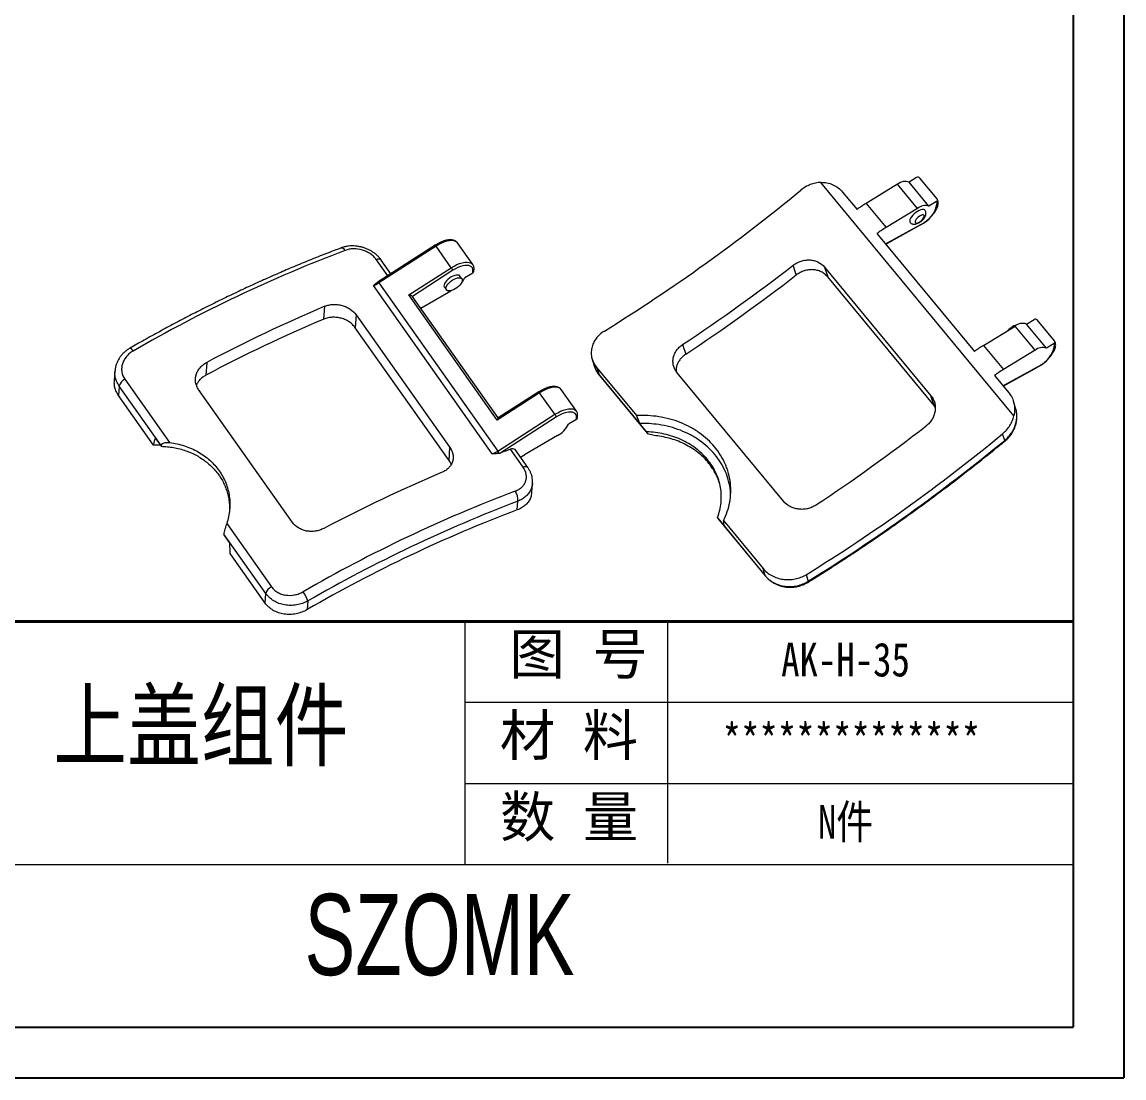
# Model space of a CAD drawing. Header units: inches. Extents: x 1430 to 4816, y 541 to 1061.
# Drawn here: x 3779.6 to 3880.5, y 573 to 669.6 of the extents above; entities that cross this region are included whole.
import ezdxf

# ---------------------------------------------------------------- set-up
doc = ezdxf.new("R2010")
doc.units = ezdxf.units.IN
doc.layers.add('文字', color=81, linetype='Continuous')
doc.layers.add('粗实线', color=7, linetype='Continuous', lineweight=30)
doc.layers.add('细实线', color=3, linetype='Continuous', lineweight=9)
doc.styles.get("Standard").update_dxf_attribs({"font": 'txt', "bigfont": 'gbcbig.shx'})
doc.styles.add('宋体', font='', dxfattribs={"width": 0.8, "height": 3.5})
doc.styles.add('长仿宋', font='', dxfattribs={"width": 0.7, "height": 4})
doc.styles.get('宋体').set_extended_font_data('SimSun')
doc.styles.get('长仿宋').set_extended_font_data('SimSun')

msp = doc.modelspace()

# ---------------------------------------------------------------- linework, layer by layer
for p, q in [((3880.529, 767.996), (3880.529, 572.957)), ((3875.885, 763.353), (3875.885, 577.601)), ((3611.825, 577.601), (3875.885, 577.601)), ((3604.687, 572.957), (3880.529, 572.957))]:
    msp.add_line(p, q)
at = {"color": 7, "linetype": 'Continuous', "lineweight": 15}
for p, q in [((3861.538, 655.387), (3860.844, 654.966)), ((3863.417, 653.433), (3861.834, 655.345)), ((3870.444, 633.576), (3852.751, 654.945)), ((3854.761, 654.059), (3856.081, 652.465)), ((3859.801, 654.768), (3856.914, 653.018)), ((3861.628, 652.562), (3859.801, 654.768)), ((3862.67, 652.759), (3860.844, 654.966)), ((3856.914, 653.018), (3858.74, 650.812)), ((3863.365, 653.18), (3862.67, 652.759)), ((3863.41, 653.04), (3863.365, 653.18)), ((3863.488, 653.251), (3863.448, 653.376)), ((3861.628, 652.562), (3858.74, 650.812)), ((3858.705, 649.296), (3861.841, 651.02)), ((3860.914, 651.337), (3860.943, 651.282)), ((3857.907, 650.259), (3866.839, 639.472)), ((3817.448, 649.197), (3812.222, 645.837)), ((3817.522, 649.111), (3812.296, 645.751)), ((3818.919, 647.135), (3817.522, 649.111)), ((3820.89, 647.421), (3819.493, 649.397)), ((3813.386, 646.585), (3812.509, 647.826)), ((3815.032, 644.636), (3818.919, 647.135)), ((3820.99, 646.821), (3821.001, 646.989)), ((3850.515, 646.466), (3850.233, 647.355)), ((3853.109, 647.186), (3862.852, 635.418)), ((3853.109, 647.186), (3853.392, 646.294)), ((3819.895, 646.113), (3819.716, 646.367)), ((3820.16, 646.241), (3820.887, 646.666)), ((3820.887, 646.666), (3820.899, 646.851)), ((3863.135, 634.526), (3853.392, 646.294)), ((3822.676, 630.094), (3811.789, 645.494)), ((3812.222, 645.837), (3812.171, 645.805)), ((3812.296, 645.751), (3823.183, 630.351)), ((3816.14, 643.428), (3818.869, 645.023)), ((3818.287, 645.357), (3818.466, 645.103)), ((3823.125, 633.188), (3815.032, 644.636)), ((3823.22, 633.383), (3815.35, 644.516)), ((3807.254, 642.424), (3807.332, 643.598)), ((3810.201, 642.815), (3810.123, 641.637)), ((3810.201, 642.815), (3818.796, 630.658)), ((3871.602, 641.972), (3872.296, 642.393)), ((3873.428, 639.766), (3871.602, 641.972)), ((3874.175, 640.439), (3872.592, 642.352)), ((3818.718, 629.48), (3810.123, 641.637)), ((3867.672, 640.025), (3870.559, 641.775)), ((3872.386, 639.569), (3870.559, 641.775)), ((3840.108, 640.1), (3840.39, 639.211)), ((3867.672, 640.025), (3869.499, 637.818)), ((3874.123, 640.187), (3873.428, 639.766)), ((3874.168, 640.047), (3874.123, 640.187)), ((3874.246, 640.258), (3874.206, 640.383)), ((3872.386, 639.569), (3869.499, 637.818)), ((3796.516, 638.465), (3796.438, 637.291)), ((3831.834, 638.727), (3832.042, 638.073)), ((3832.248, 637.977), (3835.877, 633.595)), ((3832.248, 637.977), (3832.458, 637.318)), ((3869.463, 636.303), (3872.599, 638.027)), ((3788.114, 637.663), (3788.057, 636.809)), ((3789.017, 636.917), (3793.111, 631.125)), ((3832.458, 637.318), (3836.822, 632.047)), ((3832.481, 637.275), (3836.853, 631.995)), ((3849.352, 625.745), (3839.609, 637.513)), ((3868.665, 637.265), (3869.985, 635.672)), ((3788.502, 636.301), (3788.444, 635.43)), ((3792.351, 630.855), (3788.502, 636.301)), ((3804.374, 623.814), (3795.779, 635.971)), ((3830.38, 633.997), (3828.983, 635.973)), ((3791.649, 630.897), (3788.444, 635.43)), ((3827.012, 635.687), (3823.125, 633.188)), ((3826.938, 635.773), (3823.207, 633.374)), ((3828.409, 633.711), (3827.012, 635.687)), ((3863.135, 634.526), (3862.852, 635.418)), ((3870.603, 634.278), (3870.404, 634.905)), ((3863.244, 634.358), (3863.135, 634.526)), ((3823.183, 630.351), (3828.409, 633.711)), ((3828.556, 633.469), (3823.457, 630.191)), ((3830.377, 633.242), (3829.65, 632.817)), ((3830.377, 633.242), (3830.389, 633.427)), ((3830.48, 633.397), (3830.491, 633.565)), ((3836.804, 632.104), (3836.169, 632.87)), ((3836.822, 632.047), (3836.804, 632.104)), ((3869.604, 631.327), (3869.414, 631.925)), ((3791.651, 630.93), (3791.649, 630.897)), ((3791.651, 630.93), (3791.659, 630.903)), ((3791.659, 630.903), (3792.255, 630.909)), ((3791.787, 631.571), (3792.346, 630.78)), ((3792.351, 630.855), (3792.346, 630.78)), ((3828.649, 631.769), (3825.63, 630.004)), ((3818.718, 629.48), (3818.796, 630.658)), ((3825.502, 628.862), (3824.339, 630.508)), ((3825.938, 628.83), (3824.774, 630.477)), ((3826.304, 626.584), (3826.36, 627.423)), ((3824.957, 624.956), (3825.009, 625.746)), ((3843.317, 624.202), (3843.299, 624.259)), ((3843.933, 623.493), (3843.299, 624.259)), ((3843.317, 624.202), (3847.681, 618.931)), ((3843.336, 624.164), (3847.705, 618.888)), ((3843.839, 623.978), (3847.472, 619.59)), ((3843.847, 623.953), (3843.839, 623.978)), ((3798.081, 622.75), (3798.076, 622.675)), ((3801.931, 617.305), (3798.081, 622.75)), ((3798.352, 623.712), (3802.446, 617.92)), ((3798.076, 622.675), (3798.636, 621.883)), ((3801.873, 616.434), (3798.672, 620.962)), ((3847.681, 618.931), (3847.472, 619.59)), ((3851.414, 619.027), (3851.604, 618.429)), ((3801.873, 616.434), (3801.931, 617.305)), ((3805.78, 616.621), (3805.728, 615.831))]:
    msp.add_line(p, q, dxfattribs=at)
at = {"color": 8, "linetype": 'Continuous', "lineweight": 15}
for p, q in [((3858.69, 649.314), (3861.862, 651.057)), ((3813.102, 646.403), (3812.073, 647.858)), ((3819.066, 646.893), (3815.356, 644.507)), ((3869.448, 636.32), (3872.62, 638.064)), ((3832.458, 637.318), (3832.481, 637.275)), ((3847.681, 618.931), (3847.705, 618.888))]:
    msp.add_line(p, q, dxfattribs=at)
at = {"color": 7, "linetype": 'Continuous', "lineweight": 15, "flags": 128}
for points in [[(3862.292, 652.398), (3862.246, 652.436), (3862.159, 652.462), (3862.047, 652.46), (3861.914, 652.429), (3861.768, 652.37), (3861.615, 652.286), (3861.462, 652.182), (3861.316, 652.061), (3861.184, 651.931), (3861.072, 651.796), (3860.986, 651.663), (3860.929, 651.538), (3860.905, 651.428), (3860.914, 651.337)], [(3861.398, 651.293), (3861.435, 651.243), (3861.503, 651.221), (3861.597, 651.23), (3861.708, 651.268), (3861.829, 651.333), (3861.949, 651.419), (3862.059, 651.52), (3862.149, 651.626), (3862.213, 651.73), (3862.244, 651.823), (3862.242, 651.898), (3862.205, 651.948), (3862.137, 651.969), (3862.043, 651.961), (3861.931, 651.922), (3861.81, 651.858), (3861.69, 651.771), (3861.581, 651.671), (3861.49, 651.565), (3861.427, 651.461), (3861.395, 651.368), (3861.398, 651.293)], [(3820.899, 646.851), (3820.891, 646.991), (3820.849, 647.111), (3820.772, 647.209), (3820.663, 647.281), (3820.525, 647.327), (3820.361, 647.345), (3820.174, 647.335), (3819.968, 647.297), (3819.75, 647.232), (3819.523, 647.141), (3819.293, 647.027), (3819.066, 646.893)], [(3819.716, 646.367), (3819.696, 646.39), (3819.618, 646.44), (3819.512, 646.464), (3819.381, 646.459), (3819.233, 646.427), (3819.074, 646.368), (3818.911, 646.285), (3818.753, 646.183), (3818.606, 646.065), (3818.478, 645.938), (3818.374, 645.808), (3818.299, 645.68), (3818.258, 645.56), (3818.251, 645.455), (3818.279, 645.368), (3818.287, 645.357)], [(3818.429, 645.252), (3818.453, 645.365), (3818.512, 645.49), (3818.602, 645.62), (3818.718, 645.749), (3818.857, 645.872), (3819.01, 645.983), (3819.172, 646.076), (3819.333, 646.147), (3819.488, 646.193), (3819.628, 646.212), (3819.748, 646.202), (3819.84, 646.165), (3819.902, 646.102), (3819.93, 646.015), (3819.923, 645.91), (3819.882, 645.791), (3819.807, 645.663), (3819.703, 645.532), (3819.575, 645.405), (3819.428, 645.287), (3819.27, 645.185), (3819.107, 645.102), (3818.948, 645.043), (3818.8, 645.011), (3818.669, 645.006), (3818.563, 645.03), (3818.485, 645.08), (3818.44, 645.155), (3818.429, 645.252)], [(3830.389, 633.427), (3830.381, 633.567), (3830.339, 633.687), (3830.262, 633.785), (3830.153, 633.858), (3830.015, 633.903), (3829.851, 633.922), (3829.664, 633.911), (3829.458, 633.873), (3829.24, 633.808), (3829.013, 633.718), (3828.783, 633.604), (3828.556, 633.469)], [(3791.649, 630.897), (3791.65, 630.898), (3791.651, 630.898), (3791.653, 630.899), (3791.654, 630.9), (3791.655, 630.901), (3791.656, 630.901), (3791.657, 630.902), (3791.659, 630.903)], [(3843.839, 623.978), (3843.84, 623.979), (3843.841, 623.979), (3843.843, 623.98), (3843.844, 623.981), (3843.845, 623.982), (3843.846, 623.982), (3843.847, 623.983), (3843.848, 623.984)]]:
    msp.add_lwpolyline(points, dxfattribs=at)
at = {"color": 8, "linetype": 'Continuous', "lineweight": 15, "flags": 128}
for points in [[(3808.827, 648.943), (3808.841, 648.948), (3808.904, 648.95), (3808.973, 648.927), (3809.046, 648.879), (3809.12, 648.808), (3809.192, 648.718)], [(3819.493, 649.397), (3819.433, 649.465), (3819.311, 649.546), (3819.157, 649.598), (3818.972, 649.618), (3818.763, 649.607), (3818.533, 649.564), (3818.288, 649.491), (3818.034, 649.389), (3817.777, 649.262), (3817.522, 649.111)], [(3818.919, 647.135), (3819.174, 647.286), (3819.431, 647.414), (3819.685, 647.515), (3819.93, 647.588), (3820.159, 647.631), (3820.369, 647.642), (3820.553, 647.622), (3820.708, 647.571), (3820.83, 647.489), (3820.886, 647.426)], [(3789.496, 639.77), (3789.509, 639.773), (3789.543, 639.762), (3789.589, 639.728), (3789.644, 639.672), (3789.708, 639.596), (3789.776, 639.504)], [(3828.983, 635.973), (3828.923, 636.041), (3828.801, 636.122), (3828.647, 636.174), (3828.462, 636.194), (3828.253, 636.183), (3828.023, 636.14), (3827.778, 636.067), (3827.524, 635.966), (3827.267, 635.838), (3827.012, 635.687)], [(3828.409, 633.711), (3828.664, 633.862), (3828.921, 633.99), (3829.175, 634.092), (3829.42, 634.164), (3829.649, 634.207), (3829.859, 634.218), (3830.043, 634.198), (3830.198, 634.147), (3830.32, 634.065), (3830.376, 634.002)]]:
    msp.add_lwpolyline(points, dxfattribs=at)
at = {"color": 7, "linetype": 'Continuous', "lineweight": 15}
for centre, radius, start, end in [((3860.485, 654.007), 1.023, 69.47366, 131.94675), ((3747.176, 780.042), 163.08, 301.72982, 309.51576), ((3863.367, 642.392), 12.433, 121.27186, 125.88105), ((3860.916, 653.391), 2.519, 292.07027, 351.99535), ((3862.312, 651.801), 1.023, 69.47366, 131.94675), ((3865.194, 640.185), 12.433, 121.27186, 125.88105), ((3856.837, 523.256), 134.204, 110.79456, 119.9796), ((3817.472, 646.091), 1.784, 26.68043, 35.79839), ((3749.785, 776.849), 163.885, 303.44491, 307.80067), ((3818.697, 646.83), 1.577, 318.58481, 338.05536), ((3747.219, 779.935), 168.772, 303.508, 307.73758), ((3810.839, 647.994), 2.675, 290.80103, 303.00041), ((3859.57, 519.559), 134.59, 112.83785, 117.93631), ((3857.82, 521.908), 130.694, 112.7618, 118.01236), ((3871.104, 640.39), 1.556, 99.77967, 140.67642), ((3871.243, 641.014), 1.023, 69.47366, 131.94675), ((3874.126, 629.398), 12.433, 121.27186, 125.88105), ((3871.674, 640.398), 2.519, 292.07027, 351.99535), ((3873.07, 638.807), 1.023, 69.47366, 131.94675), ((3789.445, 636.034), 0.981, 115.90179, 164.24755), ((3875.952, 627.192), 12.433, 121.27186, 125.88105), ((3826.962, 632.667), 1.784, 26.68043, 35.79839), ((3827.564, 633.807), 2.309, 298.02715, 334.61617), ((3765.648, 757.733), 163.08, 301.72982, 309.51576), ((3761.964, 762.139), 163.885, 303.44491, 307.80067), ((3763.82, 759.951), 166.536, 301.81075, 309.43483), ((3821.726, 632.594), 2.675, 290.80103, 303.00041), ((3821.404, 629.094), 2.178, 28.94657, 35.26273), ((3861.596, 525.746), 111.19, 109.57707, 110.05986), ((3824.533, 630.175), 0.386, 51.38578, 120.26148), ((3819.888, 639.824), 11.376, 298.15793, 300.31772), ((3870.313, 504.362), 134.59, 112.83785, 117.93631), ((3872.282, 501.499), 133.896, 110.78398, 119.99018), ((3872.196, 501.491), 132.914, 110.79456, 119.9796), ((3823.738, 625.92), 1.283, 352.2292, 36.45222), ((3871.022, 503.065), 130.306, 110.70244, 120.07173), ((3802.875, 617.038), 0.981, 115.90179, 164.24755), ((3803.068, 615.788), 2.838, 17.06522, 36.3087)]:
    msp.add_arc(centre, radius, start, end, dxfattribs=at)
at = {"color": 8, "linetype": 'Continuous', "lineweight": 15}
for centre, radius, start, end in [((3863.304, 653.2), 0.191, 303.60579, 15.5466), ((3861.817, 651.058), 0.0451, 302.83948, 358.76282), ((3817.294, 648.989), 0.259, 27.97417, 53.30354), ((3812.268, 647.524), 0.386, 51.45332, 120.24838), ((3820.832, 647.007), 0.17, 293.13076, 353.93116), ((3812.083, 645.642), 0.239, 26.92922, 54.34849), ((3874.062, 640.206), 0.191, 303.60579, 15.5466), ((3872.575, 638.065), 0.0451, 302.83948, 358.76282), ((3826.784, 635.565), 0.259, 27.97417, 53.30354), ((3830.324, 633.582), 0.168, 292.81067, 354.23732), ((3869.362, 631.106), 0.328, 31.27502, 42.39833), ((3825.697, 628.528), 0.386, 51.50247, 120.23884), ((3851.499, 618.408), 0.107, 308.43143, 11.78084)]:
    msp.add_arc(centre, radius, start, end, dxfattribs=at)
at = {"color": 7, "linetype": 'Continuous', "lineweight": 15}
for centre, major_axis, ratio, start_param, end_param in [((3861.66, 655.24), (0.212, 0.007), 0.8524439, 0.5853434, 2.1561397), ((3863.243, 653.327), (0.212, 0.007), 0.8524439, 5.2977324, 6.8685287), ((3820.779, 646.818), (0.206, 0.055), 0.8605369, 5.0183072, 5.996905), ((3815.072, 644.546), (0.286, -0.056), 0.2846756, 0.1943448, 1.7651411), ((3872.418, 642.246), (0.212, 0.007), 0.8524439, 0.5853434, 2.1561397), ((3874.001, 640.334), (0.212, 0.007), 0.8524439, 5.2977324, 6.8685287), ((3823.165, 633.097), (0.054, 0.28), 0.2056907, 0.1943448, 1.2816419), ((3830.269, 633.394), (0.206, 0.055), 0.8605369, 5.0183072, 5.996905)]:
    msp.add_ellipse(centre, major_axis=major_axis, ratio=ratio, start_param=start_param, end_param=end_param, dxfattribs=at)
for points, knots in [([(3852.751, 654.945), (3852.592, 654.938), (3852.43, 654.917), (3852.111, 654.848), (3851.954, 654.8), (3851.648, 654.68), (3851.497, 654.606), (3851.209, 654.437), (3851.072, 654.341), (3850.942, 654.234)], [0, 0, 0, 0, 0.25, 0.25, 0.5, 0.5, 0.75, 0.75, 1, 1, 1, 1]), ([(3852.751, 654.945), (3852.946, 654.953), (3853.138, 654.938), (3853.515, 654.866), (3853.7, 654.807), (3854.046, 654.652), (3854.208, 654.557), (3854.509, 654.33), (3854.643, 654.201), (3854.761, 654.059)], [0, 0, 0, 0, 0.25, 0.25, 0.5, 0.5, 0.75, 0.75, 1, 1, 1, 1]), ([(3861.841, 651.02), (3861.879, 651.041), (3861.989, 651.103), (3862.17, 651.22), (3862.381, 651.375), (3862.584, 651.543), (3862.775, 651.721), (3862.95, 651.907), (3863.108, 652.098), (3863.244, 652.29), (3863.357, 652.481), (3863.443, 652.67), (3863.5, 652.855), (3863.522, 653.025), (3863.514, 653.157), (3863.495, 653.227), (3863.488, 653.251)], [0, 0, 0, 0, 0.0404748, 0.1173694, 0.1940507, 0.2706118, 0.3471931, 0.4238905, 0.5008573, 0.5782761, 0.6563764, 0.7354347, 0.8156881, 0.8968289, 0.9650905, 1, 1, 1, 1]), ([(3860.946, 651.285), (3860.963, 651.265), (3861.004, 651.213), (3861.097, 651.159), (3861.207, 651.122), (3861.323, 651.112), (3861.448, 651.125), (3861.584, 651.164), (3861.731, 651.23), (3861.877, 651.321), (3862.014, 651.429), (3862.138, 651.549), (3862.245, 651.681), (3862.328, 651.818), (3862.379, 651.953), (3862.399, 652.081), (3862.389, 652.203), (3862.354, 652.312), (3862.31, 652.369), (3862.291, 652.394)], [0, 0, 0, 0, 0.03410452, 0.08649903, 0.13690236, 0.18855787, 0.24486008, 0.30910416, 0.38013201, 0.44982161, 0.51788924, 0.58594435, 0.65543055, 0.72873332, 0.7955465, 0.85297752, 0.90656154, 0.95875496, 1, 1, 1, 1]), ([(3812.507, 647.826), (3812.455, 647.896), (3812.344, 648.045), (3812.141, 648.253), (3811.908, 648.451), (3811.65, 648.627), (3811.374, 648.779), (3811.082, 648.907), (3810.777, 649.007), (3810.463, 649.079), (3810.144, 649.121), (3809.824, 649.131), (3809.507, 649.112), (3809.198, 649.057), (3808.97, 649), (3808.853, 648.95), (3808.829, 648.94)], [0, 0, 0, 0, 0.0665916, 0.1408365, 0.2163042, 0.2909984, 0.3666402, 0.4428716, 0.5185171, 0.5949286, 0.6719235, 0.7483259, 0.8255257, 0.9033491, 0.980264, 1, 1, 1, 1]), ([(3819.495, 649.386), (3819.479, 649.41), (3819.437, 649.475), (3819.337, 649.554), (3819.204, 649.624), (3819.05, 649.668), (3818.874, 649.687), (3818.678, 649.679), (3818.465, 649.644), (3818.242, 649.584), (3818.014, 649.499), (3817.784, 649.393), (3817.595, 649.289), (3817.485, 649.22), (3817.448, 649.197)], [0, 0, 0, 0, 0.0480982, 0.1293923, 0.2112467, 0.2966025, 0.3867452, 0.480726, 0.5763383, 0.671695, 0.766407, 0.8605333, 0.9542414, 1, 1, 1, 1]), ([(3808.827, 648.943), (3808.588, 648.853), (3807.893, 648.591), (3806.739, 648.14), (3805.363, 647.584), (3803.984, 647.007), (3802.6, 646.408), (3801.215, 645.788), (3799.826, 645.148), (3798.437, 644.488), (3797.047, 643.808), (3795.656, 643.108), (3794.266, 642.389), (3792.878, 641.652), (3791.491, 640.896), (3790.364, 640.266), (3789.7, 639.887), (3789.496, 639.77)], [0, 0, 0, 0, 0.0376912, 0.1093076, 0.180919, 0.2525245, 0.3241242, 0.3957186, 0.467308, 0.5388927, 0.610473, 0.6820492, 0.7536217, 0.8251907, 0.8967565, 0.9683194, 1, 1, 1, 1]), ([(3812.073, 647.858), (3812.001, 647.96), (3811.919, 648.055), (3811.733, 648.235), (3811.629, 648.319), (3811.406, 648.472), (3811.288, 648.539), (3811.038, 648.657), (3810.906, 648.707), (3810.508, 648.825), (3810.228, 648.863), (3809.825, 648.856), (3809.692, 648.843), (3809.434, 648.796), (3809.31, 648.762), (3809.192, 648.718)], [0, 0, 0, 0, 0.125, 0.125, 0.25, 0.25, 0.375, 0.375, 0.5, 0.5, 0.75, 0.75, 0.875, 0.875, 1, 1, 1, 1]), ([(3821.001, 646.989), (3821.002, 647.021), (3821.005, 647.104), (3820.983, 647.23), (3820.942, 647.346), (3820.898, 647.404), (3820.881, 647.425)], [0, 0, 0, 0, 0.2028773, 0.5197959, 0.824473, 1, 1, 1, 1]), ([(3850.233, 647.355), (3850.343, 647.44), (3850.458, 647.514), (3850.701, 647.642), (3850.829, 647.696), (3851.091, 647.779), (3851.223, 647.809), (3851.491, 647.844), (3851.628, 647.849), (3851.893, 647.835), (3852.022, 647.815), (3852.276, 647.751), (3852.399, 647.706), (3852.743, 647.539), (3852.948, 647.381), (3853.109, 647.186)], [0, 0, 0, 0, 0.125, 0.125, 0.25, 0.25, 0.375, 0.375, 0.5, 0.5, 0.625, 0.625, 0.75, 0.75, 1, 1, 1, 1]), ([(3853.392, 646.294), (3853.312, 646.391), (3853.222, 646.479), (3853.023, 646.633), (3852.914, 646.702), (3852.683, 646.814), (3852.562, 646.858), (3852.31, 646.923), (3852.177, 646.944), (3851.912, 646.959), (3851.778, 646.954), (3851.508, 646.919), (3851.374, 646.889), (3851.114, 646.807), (3850.987, 646.754), (3850.741, 646.625), (3850.625, 646.551), (3850.515, 646.466)], [0, 0, 0, 0, 0.125, 0.125, 0.25, 0.25, 0.375, 0.375, 0.5, 0.5, 0.625, 0.625, 0.75, 0.75, 0.875, 0.875, 1, 1, 1, 1]), ([(3811.789, 645.494), (3811.79, 645.495), (3811.875, 645.574), (3811.991, 645.687), (3812.132, 645.776), (3812.173, 645.802)], [0, 0, 0, 0, 0.010389, 0.7142522, 1, 1, 1, 1]), ([(3807.332, 643.598), (3807.45, 643.648), (3807.574, 643.687), (3807.83, 643.743), (3807.964, 643.761), (3808.235, 643.775), (3808.371, 643.771), (3808.643, 643.741), (3808.781, 643.714), (3809.046, 643.642), (3809.174, 643.596), (3809.422, 643.483), (3809.541, 643.417), (3809.87, 643.197), (3810.059, 643.016), (3810.201, 642.815)], [0, 0, 0, 0, 0.125, 0.125, 0.25, 0.25, 0.375, 0.375, 0.5, 0.5, 0.625, 0.625, 0.75, 0.75, 1, 1, 1, 1]), ([(3810.123, 641.637), (3810.052, 641.738), (3809.971, 641.832), (3809.787, 642.008), (3809.685, 642.091), (3809.464, 642.239), (3809.347, 642.304), (3809.1, 642.417), (3808.969, 642.465), (3808.705, 642.537), (3808.57, 642.564), (3808.296, 642.595), (3808.158, 642.599), (3807.889, 642.586), (3807.756, 642.569), (3807.497, 642.512), (3807.373, 642.473), (3807.254, 642.424)], [0, 0, 0, 0, 0.125, 0.125, 0.25, 0.25, 0.375, 0.375, 0.5, 0.5, 0.625, 0.625, 0.75, 0.75, 0.875, 0.875, 1, 1, 1, 1]), ([(3832.942, 641.337), (3832.791, 641.243), (3832.652, 641.139), (3832.399, 640.91), (3832.283, 640.784), (3832.085, 640.517), (3832.001, 640.378), (3831.867, 640.085), (3831.815, 639.932), (3831.75, 639.623), (3831.735, 639.467), (3831.741, 639.152), (3831.762, 638.994), (3831.88, 638.534), (3832.032, 638.238), (3832.248, 637.977)], [0, 0, 0, 0, 0.125, 0.125, 0.25, 0.25, 0.375, 0.375, 0.5, 0.5, 0.625, 0.625, 0.75, 0.75, 1, 1, 1, 1]), ([(3839.609, 637.513), (3839.528, 637.61), (3839.46, 637.713), (3839.348, 637.929), (3839.304, 638.044), (3839.243, 638.278), (3839.226, 638.397), (3839.219, 638.637), (3839.229, 638.759), (3839.275, 638.997), (3839.311, 639.114), (3839.41, 639.343), (3839.472, 639.454), (3839.617, 639.661), (3839.702, 639.76), (3839.891, 639.943), (3839.995, 640.026), (3840.108, 640.1)], [0, 0, 0, 0, 0.125, 0.125, 0.25, 0.25, 0.375, 0.375, 0.5, 0.5, 0.625, 0.625, 0.75, 0.75, 0.875, 0.875, 1, 1, 1, 1]), ([(3872.599, 638.027), (3872.637, 638.048), (3872.747, 638.11), (3872.928, 638.227), (3873.139, 638.382), (3873.342, 638.55), (3873.533, 638.728), (3873.709, 638.914), (3873.866, 639.104), (3874.002, 639.297), (3874.115, 639.488), (3874.201, 639.677), (3874.258, 639.862), (3874.28, 640.032), (3874.272, 640.164), (3874.253, 640.234), (3874.246, 640.258)], [0, 0, 0, 0, 0.0404748, 0.1173694, 0.1940507, 0.2706118, 0.3471931, 0.4238905, 0.5008573, 0.5782761, 0.6563764, 0.7354347, 0.8156881, 0.8968289, 0.9650905, 1, 1, 1, 1]), ([(3789.496, 639.77), (3789.407, 639.715), (3789.228, 639.605), (3788.984, 639.406), (3788.761, 639.184), (3788.568, 638.94), (3788.406, 638.678), (3788.276, 638.403), (3788.184, 638.118), (3788.13, 637.87), (3788.121, 637.717), (3788.118, 637.661)], [0, 0, 0, 0, 0.1159549, 0.2333898, 0.352319, 0.4698354, 0.5865939, 0.7043246, 0.820079, 0.9349501, 1, 1, 1, 1]), ([(3789.776, 639.504), (3789.656, 639.435), (3789.545, 639.358), (3789.34, 639.186), (3789.245, 639.091), (3789.078, 638.888), (3789.005, 638.781), (3788.883, 638.557), (3788.834, 638.438), (3788.762, 638.199), (3788.739, 638.078), (3788.721, 637.833), (3788.726, 637.709), (3788.781, 637.351), (3788.873, 637.12), (3789.017, 636.917)], [0, 0, 0, 0, 0.125, 0.125, 0.25, 0.25, 0.375, 0.375, 0.5, 0.5, 0.625, 0.625, 0.75, 0.75, 1, 1, 1, 1]), ([(3840.39, 639.211), (3840.297, 639.143), (3840.111, 639.007), (3839.882, 638.757), (3839.701, 638.481), (3839.576, 638.184), (3839.509, 637.905), (3839.511, 637.728), (3839.511, 637.656)], [0, 0, 0, 0, 0.175537, 0.351075, 0.5266147, 0.7021522, 0.8775993, 1, 1, 1, 1]), ([(3795.779, 635.971), (3795.708, 636.072), (3795.65, 636.177), (3795.559, 636.397), (3795.526, 636.513), (3795.486, 636.746), (3795.481, 636.864), (3795.495, 637.101), (3795.517, 637.221), (3795.585, 637.451), (3795.631, 637.563), (3795.751, 637.781), (3795.823, 637.884), (3795.986, 638.076), (3796.08, 638.166), (3796.285, 638.329), (3796.396, 638.402), (3796.516, 638.465)], [0, 0, 0, 0, 0.125, 0.125, 0.25, 0.25, 0.375, 0.375, 0.5, 0.5, 0.625, 0.625, 0.75, 0.75, 0.875, 0.875, 1, 1, 1, 1]), ([(3832.045, 638.073), (3832.069, 638.002), (3832.122, 637.841), (3832.246, 637.605), (3832.369, 637.409), (3832.459, 637.306), (3832.484, 637.277)], [0, 0, 0, 0, 0.24671239, 0.55828227, 0.87537489, 1, 1, 1, 1]), ([(3796.438, 637.291), (3796.339, 637.232), (3796.14, 637.115), (3795.891, 636.888), (3795.694, 636.649), (3795.608, 636.477), (3795.57, 636.401)], [0, 0, 0, 0, 0.2627487, 0.525499, 0.788252, 1, 1, 1, 1]), ([(3788.444, 635.43), (3788.372, 635.545), (3788.225, 635.777), (3788.1, 636.165), (3788.043, 636.513), (3788.06, 636.728), (3788.067, 636.808)], [0, 0, 0, 0, 0.276223, 0.5605262, 0.8367303, 1, 1, 1, 1]), ([(3828.985, 635.962), (3828.969, 635.986), (3828.927, 636.051), (3828.827, 636.13), (3828.694, 636.2), (3828.54, 636.244), (3828.364, 636.263), (3828.168, 636.255), (3827.955, 636.221), (3827.732, 636.16), (3827.504, 636.075), (3827.274, 635.969), (3827.085, 635.865), (3826.975, 635.796), (3826.938, 635.773)], [0, 0, 0, 0, 0.0480982, 0.1293923, 0.2112467, 0.2966025, 0.3867452, 0.480726, 0.5763383, 0.671695, 0.766407, 0.8605333, 0.9542414, 1, 1, 1, 1]), ([(3862.852, 635.418), (3862.933, 635.321), (3863.001, 635.217), (3863.115, 634.995), (3863.161, 634.876), (3863.225, 634.631), (3863.244, 634.507), (3863.256, 634.251), (3863.249, 634.121), (3863.208, 633.865), (3863.175, 633.738), (3863.083, 633.488), (3863.024, 633.367), (3862.886, 633.138), (3862.805, 633.029), (3862.622, 632.824), (3862.522, 632.73), (3862.412, 632.646)], [0, 0, 0, 0, 0.125, 0.125, 0.25, 0.25, 0.375, 0.375, 0.5, 0.5, 0.625, 0.625, 0.75, 0.75, 0.875, 0.875, 1, 1, 1, 1]), ([(3869.985, 635.672), (3870.103, 635.529), (3870.201, 635.377), (3870.36, 635.052), (3870.42, 634.877), (3870.498, 634.52), (3870.516, 634.337), (3870.511, 633.959), (3870.487, 633.768), (3870.444, 633.576)], [0, 0, 0, 0, 0.25, 0.25, 0.5, 0.5, 0.75, 0.75, 1, 1, 1, 1]), ([(3830.491, 633.565), (3830.492, 633.597), (3830.495, 633.68), (3830.473, 633.806), (3830.432, 633.922), (3830.388, 633.98), (3830.371, 634.001)], [0, 0, 0, 0, 0.2028773, 0.5197959, 0.824473, 1, 1, 1, 1]), ([(3869.639, 631.279), (3869.694, 631.324), (3869.832, 631.437), (3870.027, 631.647), (3870.223, 631.901), (3870.389, 632.175), (3870.525, 632.464), (3870.627, 632.764), (3870.694, 633.072), (3870.726, 633.382), (3870.721, 633.691), (3870.683, 633.992), (3870.629, 634.184), (3870.603, 634.278)], [0, 0, 0, 0, 0.0626806, 0.1569954, 0.2517049, 0.345792, 0.4407948, 0.5355045, 0.6291303, 0.7235561, 0.8171738, 0.9095891, 1, 1, 1, 1]), ([(3843.848, 623.984), (3844.125, 624.521), (3844.317, 625.082), (3844.477, 625.953), (3844.509, 626.252), (3844.528, 626.845), (3844.514, 627.14), (3844.445, 627.726), (3844.388, 628.018), (3844.269, 628.453), (3844.224, 628.598), (3844.123, 628.884), (3844.067, 629.024), (3843.885, 629.44), (3843.744, 629.709), (3843.421, 630.23), (3843.239, 630.483), (3842.634, 631.212), (3842.167, 631.642), (3841.371, 632.206), (3841.089, 632.382), (3840.506, 632.696), (3840.204, 632.835), (3839.582, 633.081), (3839.262, 633.188), (3838.6, 633.366), (3838.264, 633.438), (3837.252, 633.596), (3836.569, 633.629), (3835.877, 633.595)], [0, 0, 0, 0, 0.125, 0.125, 0.1875, 0.1875, 0.25, 0.25, 0.3125, 0.3125, 0.34375, 0.34375, 0.375, 0.375, 0.4375, 0.4375, 0.5, 0.5, 0.625, 0.625, 0.6875, 0.6875, 0.75, 0.75, 0.8125, 0.8125, 0.875, 0.875, 1, 1, 1, 1]), ([(3835.877, 633.595), (3835.925, 633.474), (3835.974, 633.354), (3836.022, 633.233), (3836.071, 633.112), (3836.12, 632.991), (3836.169, 632.87)], [0, 0, 0, 0, 0.0010273842, 0.0010273842, 0.0010273842, 0.0020547765, 0.0020547765, 0.0020547765, 0.0020547765]), ([(3844.501, 626.283), (3844.5, 626.43), (3844.494, 626.873), (3844.34, 627.608), (3844.049, 628.466), (3843.624, 629.281), (3843.079, 630.038), (3842.425, 630.725), (3841.669, 631.331), (3840.826, 631.848), (3839.909, 632.265), (3838.933, 632.58), (3837.973, 632.774), (3837.046, 632.873), (3836.462, 632.871), (3836.169, 632.87)], [0, 0, 0, 0, 0.0405144, 0.1225202, 0.2048487, 0.2867107, 0.3684932, 0.4502117, 0.5319602, 0.614023, 0.6962263, 0.77858, 0.8612258, 0.9302987, 1, 1, 1, 1]), ([(3869.414, 631.925), (3869.674, 632.139), (3869.894, 632.389), (3870.159, 632.814), (3870.234, 632.96), (3870.358, 633.261), (3870.408, 633.417), (3870.444, 633.576)], [0, 0, 0, 0, 0.5, 0.5, 0.75, 0.75, 1, 1, 1, 1]), ([(3843.299, 624.259), (3843.47, 624.699), (3843.578, 625.151), (3843.648, 625.843), (3843.656, 626.077), (3843.639, 626.545), (3843.615, 626.777), (3843.535, 627.237), (3843.48, 627.464), (3843.338, 627.914), (3843.251, 628.138), (3842.945, 628.791), (3842.686, 629.199), (3842.215, 629.769), (3842.043, 629.954), (3841.677, 630.301), (3841.484, 630.463), (3841.077, 630.768), (3840.863, 630.91), (3840.415, 631.174), (3840.179, 631.296), (3839.456, 631.621), (3838.951, 631.788), (3838.16, 631.964), (3837.89, 632.011), (3837.35, 632.077), (3837.077, 632.097), (3836.804, 632.104)], [0, 0, 0, 0, 0.125, 0.125, 0.1875, 0.1875, 0.25, 0.25, 0.3125, 0.3125, 0.375, 0.375, 0.5, 0.5, 0.5625, 0.5625, 0.625, 0.625, 0.6875, 0.6875, 0.75, 0.75, 0.875, 0.875, 0.9375, 0.9375, 1, 1, 1, 1]), ([(3837.65, 631.751), (3837.557, 631.762), (3837.467, 631.774), (3837.289, 631.807), (3837.202, 631.827), (3837.046, 631.875), (3836.976, 631.904), (3836.869, 631.971), (3836.834, 632.008), (3836.822, 632.047)], [0, 0, 0, 0, 0.25, 0.25, 0.5, 0.5, 0.75, 0.75, 1, 1, 1, 1]), ([(3792.351, 630.855), (3792.355, 630.907), (3792.382, 630.955), (3792.472, 631.037), (3792.535, 631.069), (3792.679, 631.116), (3792.761, 631.129), (3792.931, 631.14), (3793.021, 631.136), (3793.111, 631.125)], [0, 0, 0, 0, 0.25, 0.25, 0.5, 0.5, 0.75, 0.75, 1, 1, 1, 1]), ([(3793.111, 631.125), (3793.583, 631.068), (3794.036, 630.968), (3794.691, 630.755), (3794.905, 630.673), (3795.324, 630.489), (3795.528, 630.386), (3796.113, 630.053), (3796.472, 629.796), (3796.96, 629.358), (3797.116, 629.203), (3797.403, 628.881), (3797.536, 628.714), (3797.781, 628.368), (3797.893, 628.189), (3798.094, 627.819), (3798.185, 627.628), (3798.42, 627.041), (3798.527, 626.64), (3798.645, 625.816), (3798.655, 625.389), (3798.576, 624.547), (3798.489, 624.128), (3798.352, 623.712)], [0, 0, 0, 0, 0.125, 0.125, 0.1875, 0.1875, 0.25, 0.25, 0.375, 0.375, 0.4375, 0.4375, 0.5, 0.5, 0.5625, 0.5625, 0.625, 0.625, 0.75, 0.75, 0.875, 0.875, 1, 1, 1, 1]), ([(3843.465, 627.476), (3843.42, 627.612), (3843.304, 627.965), (3843.023, 628.505), (3842.636, 629.089), (3842.173, 629.629), (3841.645, 630.122), (3841.054, 630.558), (3840.411, 630.935), (3839.74, 631.242), (3839.053, 631.477), (3838.361, 631.652), (3837.886, 631.718), (3837.65, 631.751)], [0, 0, 0, 0, 0.0610286, 0.1575319, 0.2535592, 0.3498938, 0.4459212, 0.5417792, 0.6379427, 0.7338026, 0.8224542, 0.9113447, 1, 1, 1, 1]), ([(3851.566, 618.324), (3851.797, 618.468), (3852.467, 618.883), (3853.576, 619.585), (3854.892, 620.435), (3856.205, 621.302), (3857.516, 622.186), (3858.824, 623.087), (3860.128, 624.003), (3861.427, 624.935), (3862.72, 625.881), (3864.008, 626.842), (3865.289, 627.817), (3866.564, 628.805), (3867.83, 629.807), (3868.855, 630.632), (3869.457, 631.125), (3869.642, 631.276)], [0, 0, 0, 0, 0.0376864, 0.1092836, 0.1808783, 0.2524695, 0.3240575, 0.3956427, 0.4672253, 0.5388056, 0.610384, 0.6819607, 0.7535359, 0.82511, 0.8966833, 0.9682559, 1, 1, 1, 1]), ([(3792.346, 630.78), (3792.536, 630.772), (3792.918, 630.756), (3793.486, 630.676), (3794.048, 630.555), (3794.593, 630.389), (3795.113, 630.183), (3795.608, 629.938), (3796.082, 629.652), (3796.521, 629.331), (3796.922, 628.98), (3797.284, 628.602), (3797.611, 628.19), (3797.894, 627.756), (3798.131, 627.303), (3798.322, 626.835), (3798.469, 626.346), (3798.565, 625.846), (3798.615, 625.368), (3798.61, 625.059), (3798.608, 624.917)], [0, 0, 0, 0, 0.055398, 0.1111754, 0.1681562, 0.2255561, 0.2809554, 0.3367434, 0.3937612, 0.4512056, 0.5062306, 0.5616397, 0.6182616, 0.6753027, 0.7301615, 0.7854012, 0.8418407, 0.8986943, 0.9535961, 1, 1, 1, 1]), ([(3818.796, 630.658), (3818.867, 630.557), (3818.925, 630.453), (3819.017, 630.241), (3819.051, 630.13), (3819.091, 629.91), (3819.097, 629.8), (3819.084, 629.582), (3819.063, 629.473), (3818.997, 629.266), (3818.951, 629.166), (3818.833, 628.975), (3818.762, 628.885), (3818.6, 628.721), (3818.508, 628.645), (3818.304, 628.51), (3818.194, 628.451), (3818.075, 628.401)], [0, 0, 0, 0, 0.125, 0.125, 0.25, 0.25, 0.375, 0.375, 0.5, 0.5, 0.625, 0.625, 0.75, 0.75, 0.875, 0.875, 1, 1, 1, 1]), ([(3823.31, 630.148), (3823.209, 630.126), (3823.104, 630.115), (3822.891, 630.1), (3822.783, 630.097), (3822.676, 630.094)], [0, 0, 0, 0, 0.5, 0.5, 1, 1, 1, 1]), ([(3818.912, 629.118), (3818.911, 629.125), (3818.874, 629.251), (3818.794, 629.368), (3818.718, 629.48)], [0, 0, 0, 0, 0.0502315, 1, 1, 1, 1]), ([(3824.77, 626.682), (3824.888, 626.727), (3824.998, 626.78), (3825.2, 626.902), (3825.293, 626.973), (3825.457, 627.128), (3825.528, 627.211), (3825.647, 627.391), (3825.695, 627.489), (3825.765, 627.688), (3825.786, 627.792), (3825.802, 628.005), (3825.797, 628.115), (3825.739, 628.44), (3825.646, 628.659), (3825.502, 628.862)], [0, 0, 0, 0, 0.125, 0.125, 0.25, 0.25, 0.375, 0.375, 0.5, 0.5, 0.625, 0.625, 0.75, 0.75, 1, 1, 1, 1]), ([(3826.357, 627.423), (3826.359, 627.437), (3826.371, 627.538), (3826.36, 627.731), (3826.321, 627.996), (3826.245, 628.259), (3826.133, 628.513), (3826.029, 628.704), (3825.953, 628.805), (3825.935, 628.829)], [0, 0, 0, 0, 0.02937264, 0.20951662, 0.39094832, 0.57383454, 0.75748799, 0.94182965, 1, 1, 1, 1]), ([(3826.163, 626.007), (3826.112, 625.892), (3826.045, 625.78), (3825.888, 625.572), (3825.798, 625.476), (3825.594, 625.298), (3825.479, 625.216), (3825.231, 625.072), (3825.099, 625.009), (3824.957, 624.956)], [0, 0, 0, 0, 0.25, 0.25, 0.5, 0.5, 0.75, 0.75, 1, 1, 1, 1]), ([(3826.163, 626.007), (3826.206, 626.115), (3826.279, 626.298), (3826.291, 626.502), (3826.296, 626.584)], [0, 0, 0, 0, 0.5942049, 1, 1, 1, 1]), ([(3852.287, 625.391), (3852.174, 625.316), (3852.055, 625.253), (3851.806, 625.146), (3851.674, 625.103), (3851.405, 625.042), (3851.27, 625.022), (3850.995, 625.008), (3850.856, 625.012), (3850.585, 625.045), (3850.452, 625.073), (3850.193, 625.152), (3850.069, 625.204), (3849.72, 625.386), (3849.513, 625.55), (3849.352, 625.745)], [0, 0, 0, 0, 0.125, 0.125, 0.25, 0.25, 0.375, 0.375, 0.5, 0.5, 0.625, 0.625, 0.75, 0.75, 1, 1, 1, 1]), ([(3807.259, 623.268), (3807.14, 623.205), (3807.016, 623.153), (3806.758, 623.068), (3806.622, 623.036), (3806.35, 622.995), (3806.213, 622.985), (3805.939, 622.989), (3805.8, 623.003), (3805.534, 623.052), (3805.405, 623.088), (3805.155, 623.181), (3805.036, 623.239), (3804.706, 623.439), (3804.516, 623.612), (3804.374, 623.814)], [0, 0, 0, 0, 0.125, 0.125, 0.25, 0.25, 0.375, 0.375, 0.5, 0.5, 0.625, 0.625, 0.75, 0.75, 1, 1, 1, 1]), ([(3843.317, 624.202), (3843.322, 624.189), (3843.327, 624.172), (3843.335, 624.166), (3843.337, 624.165)], [0, 0, 0, 0, 0.84316215, 1, 1, 1, 1]), ([(3798.352, 623.712), (3798.326, 623.632), (3798.299, 623.55), (3798.242, 623.378), (3798.213, 623.289), (3798.159, 623.114), (3798.135, 623.028), (3798.097, 622.87), (3798.085, 622.802), (3798.081, 622.75)], [0, 0, 0, 0, 0.25, 0.25, 0.5, 0.5, 0.75, 0.75, 1, 1, 1, 1]), ([(3798.672, 620.962), (3798.667, 621.115), (3798.661, 621.268), (3798.655, 621.422), (3798.648, 621.575), (3798.642, 621.729), (3798.636, 621.883)], [0, 0, 0, 0, 0.0010273842, 0.0010273842, 0.0010273842, 0.0020547765, 0.0020547765, 0.0020547765, 0.0020547765]), ([(3847.472, 619.59), (3847.58, 619.46), (3847.702, 619.34), (3847.97, 619.124), (3848.119, 619.025), (3848.434, 618.857), (3848.6, 618.787), (3848.946, 618.674), (3849.128, 618.632), (3849.491, 618.581), (3849.675, 618.57), (3850.046, 618.58), (3850.23, 618.601), (3850.587, 618.672), (3850.764, 618.723), (3851.102, 618.854), (3851.262, 618.934), (3851.414, 619.027)], [0, 0, 0, 0, 0.125, 0.125, 0.25, 0.25, 0.375, 0.375, 0.5, 0.5, 0.625, 0.625, 0.75, 0.75, 0.875, 0.875, 1, 1, 1, 1]), ([(3847.681, 618.931), (3847.897, 618.671), (3848.172, 618.451), (3848.639, 618.206), (3848.806, 618.137), (3849.152, 618.03), (3849.329, 617.991), (3849.691, 617.945), (3849.877, 617.938), (3850.244, 617.954), (3850.425, 617.978), (3850.784, 618.057), (3850.96, 618.112), (3851.293, 618.25), (3851.452, 618.332), (3851.604, 618.429)], [0, 0, 0, 0, 0.25, 0.25, 0.375, 0.375, 0.5, 0.5, 0.625, 0.625, 0.75, 0.75, 0.875, 0.875, 1, 1, 1, 1]), ([(3847.708, 618.89), (3847.744, 618.846), (3847.842, 618.725), (3848.032, 618.552), (3848.273, 618.37), (3848.537, 618.215), (3848.82, 618.085), (3849.118, 617.985), (3849.428, 617.916), (3849.746, 617.878), (3850.067, 617.873), (3850.388, 617.9), (3850.704, 617.96), (3851.011, 618.053), (3851.301, 618.172), (3851.478, 618.274), (3851.565, 618.325)], [0, 0, 0, 0, 0.0419838, 0.1139392, 0.1864194, 0.2587965, 0.3326432, 0.4062726, 0.4797827, 0.5545633, 0.6290878, 0.7034191, 0.7788441, 0.8538795, 0.9285227, 1, 1, 1, 1]), ([(3802.446, 617.92), (3802.518, 617.819), (3802.601, 617.726), (3802.787, 617.558), (3802.892, 617.482), (3803.116, 617.352), (3803.235, 617.299), (3803.487, 617.212), (3803.62, 617.18), (3804.022, 617.121), (3804.305, 617.128), (3804.713, 617.207), (3804.848, 617.245), (3805.109, 617.341), (3805.234, 617.4), (3805.354, 617.468)], [0, 0, 0, 0, 0.125, 0.125, 0.25, 0.25, 0.375, 0.375, 0.5, 0.5, 0.75, 0.75, 0.875, 0.875, 1, 1, 1, 1]), ([(3805.78, 616.621), (3805.621, 616.534), (3805.455, 616.46), (3805.107, 616.341), (3804.928, 616.296), (3804.567, 616.236), (3804.383, 616.22), (3804.014, 616.221), (3803.833, 616.237), (3803.479, 616.299), (3803.303, 616.346), (3802.971, 616.467), (3802.814, 616.542), (3802.518, 616.719), (3802.38, 616.822), (3802.135, 617.047), (3802.026, 617.17), (3801.931, 617.305)], [0, 0, 0, 0, 0.125, 0.125, 0.25, 0.25, 0.375, 0.375, 0.5, 0.5, 0.625, 0.625, 0.75, 0.75, 0.875, 0.875, 1, 1, 1, 1]), ([(3805.728, 615.831), (3805.569, 615.74), (3805.403, 615.662), (3805.06, 615.535), (3804.88, 615.484), (3804.517, 615.414), (3804.335, 615.395), (3803.969, 615.386), (3803.784, 615.397), (3803.429, 615.45), (3803.256, 615.492), (3802.922, 615.606), (3802.762, 615.679), (3802.319, 615.936), (3802.064, 616.164), (3801.873, 616.434)], [0, 0, 0, 0, 0.125, 0.125, 0.25, 0.25, 0.375, 0.375, 0.5, 0.5, 0.625, 0.625, 0.75, 0.75, 1, 1, 1, 1])]:
    msp.add_open_spline(points, degree=3, knots=knots, dxfattribs=at)
at = {"color": 8, "linetype": 'Continuous', "lineweight": 15}
for points, knots in [([(3832.045, 638.074), (3832.048, 638.062), (3832.08, 637.92), (3832.209, 637.659), (3832.374, 637.433), (3832.458, 637.318)], [0, 0, 0, 0, 0.0422737, 0.5143497, 1, 1, 1, 1]), ([(3788.502, 636.301), (3788.412, 636.446), (3788.251, 636.709), (3788.136, 637.136), (3788.094, 637.448), (3788.117, 637.624), (3788.121, 637.661)], [0, 0, 0, 0, 0.3489223, 0.6313293, 0.9221257, 1, 1, 1, 1]), ([(3869.604, 631.327), (3869.768, 631.475), (3870.049, 631.728), (3870.349, 632.169), (3870.549, 632.584), (3870.676, 633.022), (3870.726, 633.46), (3870.708, 633.887), (3870.635, 634.15), (3870.6, 634.277)], [0, 0, 0, 0, 0.192927, 0.3290659, 0.4690959, 0.6033505, 0.741378, 0.8747873, 1, 1, 1, 1]), ([(3826.357, 627.423), (3826.356, 627.395), (3826.352, 627.306), (3826.324, 627.156), (3826.273, 626.974), (3826.201, 626.798), (3826.111, 626.631), (3826.003, 626.472), (3825.875, 626.321), (3825.731, 626.181), (3825.573, 626.053), (3825.401, 625.938), (3825.213, 625.833), (3825.078, 625.775), (3825.009, 625.746)], [0, 0, 0, 0, 0.0379322, 0.1241728, 0.2123457, 0.3011835, 0.3869936, 0.473411, 0.5617407, 0.6507294, 0.736485, 0.8228414, 0.9110931, 1, 1, 1, 1])]:
    msp.add_open_spline(points, degree=3, knots=knots, dxfattribs=at)
at = {"color": 7, "linetype": 'Continuous', "lineweight": 15}
for points in [[(3791.787, 631.571), (3791.741, 631.359), (3791.696, 631.145), (3791.651, 630.93)], [(3823.31, 630.148), (3823.361, 630.159), (3823.41, 630.173), (3823.457, 630.191)], [(3843.933, 623.493), (3843.905, 623.645), (3843.876, 623.799), (3843.847, 623.953)]]:
    msp.add_open_spline(points, degree=3, dxfattribs=at)
at = {"layer": '粗实线', "color": 7, "lineweight": 40}
msp.add_line((3875.885, 614.751), (3764.434, 614.751), dxfattribs=at)
at = {"layer": '细实线', "color": 7}
for p, q in [((3820.16, 614.751), (3820.16, 592.461)), ((3838.735, 614.751), (3838.735, 592.617)), ((3875.885, 607.321), (3820.16, 607.321)), ((3875.885, 599.891), (3820.16, 599.891)), ((3875.885, 592.461), (3708.709, 592.461))]:
    msp.add_line(p, q, dxfattribs=at)

# ---------------------------------------------------------------- texts
at = {"layer": '文字', "color": 0, "attachment_point": 1, "style": '宋体'}
for s, insert, char_height, width in [('{\\H1.111x;AK-H-35}', (3849.131, 612.81), 2.78628, 32.21254), ('上盖组件', (3782.471, 608.337), 6.1917, 79.15912), ('{\\H1.111x;**************}', (3843.771, 605.38), 2.78628, 32.21254), ('{\\H1.111x;N件}', (3852.501, 597.95), 2.78628, 32.21254)]:
    msp.add_mtext(s, dxfattribs=dict(at, insert=insert, char_height=char_height, width=width))
at = {"layer": '粗实线', "insert": (3805.481, 589.8), "char_height": 7.43008, "width": 83.32104, "attachment_point": 1, "style": '长仿宋'}
msp.add_mtext('{\\fSTXinwei|b0|i0|c134|p2;SZOMK}', dxfattribs=at)
at = {"layer": '细实线', "color": 7, "char_height": 3.71504, "attachment_point": 1}
for s, insert, width in [('{\\fSimSun|b0|i0|c134|p54;图 号}', (3824.245, 613.623), 18.57521), ('{\\fSimSun|b0|i0|c134|p54;材 料   }', (3823.364, 606.193), 18.57521), ('{\\fSimSun|b0|i0|c134|p54;数 量}', (3823.382, 598.726), 16.78503)]:
    msp.add_mtext(s, dxfattribs=dict(at, insert=insert, width=width))

doc.saveas('drawing.dxf')
